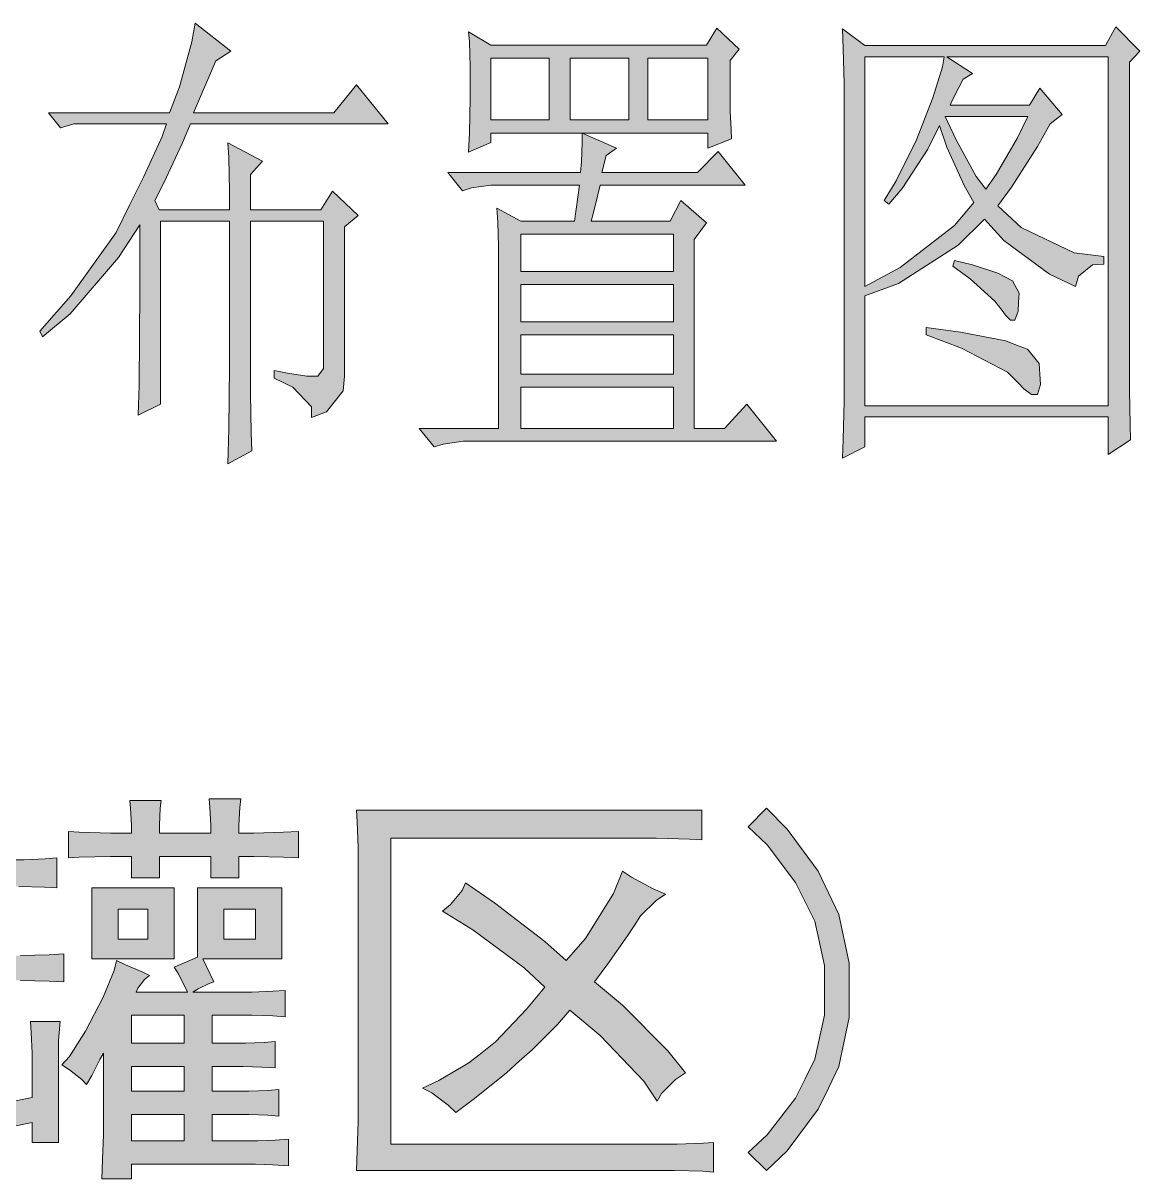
# Model space of a CAD drawing. Header units: millimetres. Extents: x 261 to 114907, y 32 to 1998430.
# Drawn here: x 111031 to 112233, y 1931043 to 1932287 of the extents above; entities that cross this region are included whole.
import ezdxf

# ---------------------------------------------------------------- set-up
doc = ezdxf.new("R2010")
doc.units = ezdxf.units.MM

msp = doc.modelspace()

# ---------------------------------------------------------------- hatches: boundary and pattern name
h = msp.add_hatch(color=0)
h.dxf.hatch_style = 2
h.paths.add_polyline_path([(111252.7, 1932086.2), (111252.7, 1932106.4), (111251.9, 1932142.6), (111251, 1932158.5), (111288.1, 1932138.7), (111275.2, 1932124.5), (111275.2, 1932086.2), (111351, 1932086.2), (111363.5, 1932106.4), (111391.1, 1932080.1), (111376.4, 1932068.1), (111376.4, 1931907.3), (111375.1, 1931891.4), (111357, 1931869), (111341.1, 1931862.9), (111341.1, 1931874.1), (111320.8, 1931895.3), (111301, 1931905.2), (111301, 1931913.4), (111315.2, 1931910.3), (111335.9, 1931907.3), (111341.9, 1931907.3), (111348, 1931907.3), (111354, 1931915.5), (111354, 1931923.3), (111354, 1932074.1), (111275.2, 1932074.1), (111275.2, 1931911.2), (111275.2, 1931888.4), (111276, 1931846.1), (111276.9, 1931826.7), (111251, 1931812.9), (111251.9, 1931850), (111252.7, 1931918.5), (111252.7, 1931949.6), (111252.7, 1932074.1), (111178.6, 1932074.1), (111178.6, 1931877.2), (111154.5, 1931865.1), (111155.4, 1931897.4), (111156.2, 1932000), (111156.2, 1932070.2), (111133.4, 1932034.9), (111081.2, 1931974.5), (111051.5, 1931949.6), (111048.5, 1931955.6), (111082.1, 1931993.9), (111130.8, 1932062), (111145.4, 1932092.2), (111160.5, 1932122.3), (111180.3, 1932165.4), (111185.1, 1932178.8), (111085.1, 1932178.8), (111070.9, 1932174.5), (111058, 1932190.9), (111188.1, 1932190.9), (111198.9, 1932218.9), (111212.2, 1932267.1), (111215.7, 1932287.4), (111254, 1932257.2), (111238.1, 1932246.9), (111214, 1932190.9), (111365.2, 1932190.9), (111389.3, 1932221), (111423.4, 1932178.8), (111210.9, 1932178.8), (111201.9, 1932157.7), (111182.5, 1932116.3), (111172.2, 1932096.5), (111176.9, 1932086.2)])
h = msp.add_hatch(color=0)
h.paths.add_polyline_path([(111510, 1932277.9), (111534.1, 1932263.7), (111766, 1932263.7), (111777.2, 1932281.8), (111801.3, 1932259.4), (111791.8, 1932247.3), (111791.8, 1932234.4), (111791.8, 1932211.5), (111791.8, 1932202.1), (111791.8, 1932192.6), (111792.7, 1932172.8), (111793.1, 1932162.9), (111767.7, 1932152.9), (111767.7, 1932168.9), (111534.1, 1932168.9), (111534.1, 1932159), (111510, 1932148.6), (111510.9, 1932168.9), (111511.7, 1932206.4), (111511.7, 1932223.2), (111511.7, 1932240.4), (111510.9, 1932267.6)])
h.paths.add_polyline_path([(111703.1, 1932249.5), (111703.1, 1932183.1), (111767.7, 1932183.1), (111767.7, 1932249.5)])
h.paths.add_polyline_path([(111534.1, 1932249.5), (111534.1, 1932183.1), (111597, 1932183.1), (111597, 1932249.5)])
h.paths.add_polyline_path([(111619.5, 1932249.5), (111619.5, 1932183.1), (111682.4, 1932183.1), (111682.4, 1932249.5)])
h = msp.add_hatch(color=0)
h.paths.add_polyline_path([(112221.4, 1932245.2), (112221.4, 1931911.2), (112221.4, 1931891.4), (112222.3, 1931855.2), (112222.7, 1931838.8), (112198.6, 1931822.9), (112198.6, 1931863.4), (111936.6, 1931863.4), (111936.6, 1931831), (111912.5, 1931819), (111913.3, 1931839.2), (111914.2, 1931880.2), (111914.2, 1931901.3), (111914.2, 1932205.1), (111914.2, 1932222.3), (111913.3, 1932260.2), (111912.5, 1932281.4), (111936.6, 1932263.3), (112195.6, 1932263.3), (112206.8, 1932283.5), (112232.6, 1932257.2)])
h.paths.add_polyline_path([(111936.6, 1931875.4), (112198.6, 1931875.4), (112198.6, 1932251.2), (112024.9, 1932251.2), (112052.5, 1932233.1), (112042.6, 1932227.1), (112037.9, 1932218), (112030.5, 1932204.2), (112028.4, 1932199.1), (112113.7, 1932199.1), (112124.9, 1932217.2), (112149.1, 1932189.1), (112136.1, 1932178.8), (112122.3, 1932154.7), (112094.3, 1932110.7), (112079.7, 1932090.5), (112104.7, 1932067.2), (112162, 1932040), (112193.9, 1932036.2), (112193.9, 1932028), (112181.8, 1932027.1), (112166.7, 1932015), (112163.3, 1932003.8), (112135.3, 1932017.2), (112086.1, 1932053.4), (112065.5, 1932076.2), (112037, 1932048.2), (111972.8, 1932006.9), (111936.6, 1931993.9)])
h.paths.add_polyline_path([(111936.6, 1932251.2), (111936.6, 1932003.8), (111974.5, 1932024.1), (112033.1, 1932069.3), (112053.8, 1932094.3), (112043.5, 1932112.4), (112024.9, 1932153.8), (112016.8, 1932177.1), (112004.3, 1932151.7), (111976.7, 1932109.4), (111962.5, 1932092.6), (111957.3, 1932096.5), (111970.2, 1932117.6), (111992.2, 1932161.6), (112000.8, 1932184), (112009.9, 1932206.8), (112020.2, 1932240.4), (112021.9, 1932251.2)])
h.paths.add_polyline_path([(112023.2, 1932187), (112034.9, 1932161.6), (112056.4, 1932122.3), (112066.7, 1932108.6), (112078, 1932124.5), (112100.8, 1932163.7), (112112, 1932187)])
h = msp.add_hatch(color=0)
h.paths.add_polyline_path([(111487.6, 1932126.7), (111630.7, 1932126.7), (111631.5, 1932137.9), (111632.4, 1932159), (111632.4, 1932168.9), (111669.4, 1932152.9), (111658.2, 1932144.8), (111653.5, 1932126.7), (111756.5, 1932126.7), (111778.9, 1932149.1), (111807.8, 1932112.9), (111651.8, 1932112.9), (111649.2, 1932102.5), (111644.4, 1932083.6), (111641.9, 1932074.1), (111727.2, 1932074.1), (111738.4, 1932096.5), (111766, 1932072.4), (111753, 1932054.3), (111753, 1931850.9), (111785.4, 1931850.9), (111809.5, 1931877.2), (111841.4, 1931837.1), (111516.5, 1931837.1), (111504.4, 1931837.1), (111482.9, 1931834.1), (111472.9, 1931831), (111457, 1931850.9), (111542.3, 1931850.9), (111542.3, 1932036.2), (111542.3, 1932046.9), (111541.5, 1932073.2), (111540.6, 1932088.3), (111566.5, 1932074.1), (111624.2, 1932074.1), (111629.4, 1932112.9), (111545.3, 1932112.9), (111534.1, 1932112.9), (111513.4, 1932109.9), (111503.5, 1932106.8)])
h.paths.add_polyline_path([(111566.5, 1931895.3), (111566.5, 1931850.9), (111730.6, 1931850.9), (111730.6, 1931895.3)])
h.paths.add_polyline_path([(111566.5, 1931951.7), (111566.5, 1931909.5), (111730.6, 1931909.5), (111730.6, 1931951.7)])
h.paths.add_polyline_path([(111566.5, 1932060.3), (111566.5, 1932019.8), (111730.6, 1932019.8), (111730.6, 1932060.3)])
h.paths.add_polyline_path([(111566.5, 1932006), (111566.5, 1931965.9), (111730.6, 1931965.9), (111730.6, 1932006)])
h = msp.add_hatch(color=0)
h.dxf.hatch_style = 2
h.paths.add_polyline_path([(112033.1, 1932031.9), (112052.5, 1932027.1), (112079.7, 1932018.1), (112087.9, 1932013.8), (112095.6, 1932009.9), (112102.9, 1931996.5), (112102.1, 1931987), (112101.7, 1931977.1), (112098.2, 1931967.6), (112095.6, 1931967.6), (112093.5, 1931967.6), (112087.9, 1931972.8), (112084.4, 1931978), (112076.7, 1931987.9), (112049.9, 1932012), (112031.4, 1932025.8)])
h = msp.add_hatch(color=0)
h.dxf.hatch_style = 2
h.paths.add_polyline_path([(112002.5, 1931959.5), (112039.6, 1931954.7), (112088.3, 1931945.2), (112099.9, 1931940.5), (112111.6, 1931936.2), (112124.1, 1931920.7), (112124.9, 1931909.5), (112125.8, 1931898.3), (112122.3, 1931887.5), (112118.5, 1931887.5), (112115.9, 1931887.5), (112107.7, 1931893.5), (112102.1, 1931899.6), (112090, 1931911.6), (112040.5, 1931937.5), (112002.5, 1931951.7)])
h = msp.add_hatch(color=0)
h.dxf.hatch_style = 2
h.paths.add_polyline_path([(111068.7, 1931082.1), (111040.3, 1931082.1), (111040.3, 1931103.7), (110999.4, 1931095.5), (110940.8, 1931084.7), (110923.1, 1931082.1), (110924, 1931098.1), (110924.8, 1931129.5), (110924.8, 1931144.6), (110924.8, 1931160.5), (110924, 1931195), (110923.1, 1931214), (110956.7, 1931214), (110955.8, 1931202.3), (110955, 1931178.2), (110955, 1931165.7), (110955, 1931116.2), (110983.4, 1931121.3), (110983.4, 1931256.6), (110949.4, 1931256.6), (110942.5, 1931256.6), (110925.7, 1931255.8), (110915.8, 1931254.9), (110915.8, 1931285.1), (110925.7, 1931284.2), (110942.5, 1931283.4), (110949.4, 1931283.4), (110983.4, 1931283.4), (110983.4, 1931357.9), (110956.7, 1931357.9), (110951.5, 1931346.7), (110939.9, 1931321.7), (110933.4, 1931308.3), (110928.3, 1931313.5), (110913.2, 1931323.4), (110903.3, 1931327.7), (110912.3, 1931341.1), (110927.8, 1931373.8), (110934.3, 1931392.8), (110941.2, 1931411.8), (110948.5, 1931439.8), (110949.4, 1931448.8), (110958.4, 1931445.4), (110979.1, 1931438.9), (110990.3, 1931436.3), (110986, 1931432.9), (110979.1, 1931423), (110976.1, 1931416.9), (110973.5, 1931410.5), (110967.5, 1931395.4), (110964, 1931386.3), (111020.9, 1931386.3), (111031.3, 1931386.3), (111054.5, 1931387.6), (111067, 1931388.5), (111067, 1931356.2), (111053.7, 1931357), (111026.1, 1931357.9), (111011.9, 1931357.9), (111011.9, 1931283.4), (111027.8, 1931283.4), (111058.8, 1931284.2), (111074.3, 1931285.1), (111074.3, 1931254.9), (111058.8, 1931255.8), (111027.8, 1931256.6), (111011.9, 1931256.6), (111011.9, 1931124.8), (111040.3, 1931130.4), (111040.3, 1931167.4), (111040.3, 1931178.2), (111039.4, 1931200.6), (111038.6, 1931212.3), (111070.5, 1931212.3), (111068.7, 1931192.4)])
h = msp.add_hatch(color=0)
h.dxf.hatch_style = 2
h.paths.add_polyline_path([(111264.8, 1931452.3), (111263.9, 1931442.8), (111262.7, 1931423.8), (111262.7, 1931415.2), (111279, 1931415.2), (111310.9, 1931416.1), (111326.9, 1931416.9), (111326.9, 1931388.5), (111310.9, 1931389.4), (111279, 1931390.2), (111262.7, 1931390.2), (111262.7, 1931366.9), (111232.5, 1931366.9), (111232.5, 1931390.2), (111177.3, 1931390.2), (111177.3, 1931366.9), (111147.2, 1931366.9), (111147.2, 1931390.2), (111124.8, 1931390.2), (111091.1, 1931389.4), (111079.5, 1931388.5), (111079.5, 1931416.9), (111091.1, 1931416.1), (111124.8, 1931415.2), (111147.2, 1931415.2), (111147.2, 1931423.8), (111146.3, 1931441.9), (111145.4, 1931450.5), (111179.1, 1931450.5), (111178.2, 1931441.9), (111177.3, 1931423.8), (111177.3, 1931415.2), (111232.5, 1931415.2), (111232.5, 1931423.8), (111231.6, 1931442.8), (111230.8, 1931452.3)])
h = msp.add_hatch(color=0)
h.dxf.hatch_style = 2
h.paths.add_polyline_path([(111761.2, 1931407.9), (111747.9, 1931408.7), (111712.1, 1931409.6), (111690.1, 1931409.6), (111426.4, 1931409.6), (111426.4, 1931080.4), (111716.8, 1931080.4), (111734.5, 1931080.4), (111762.9, 1931081.3), (111773.7, 1931082.1), (111773.7, 1931050.2), (111762.1, 1931051.1), (111731.9, 1931051.9), (111713, 1931051.9), (111389.3, 1931051.9), (111390.2, 1931073.1), (111391.1, 1931104.5), (111391.1, 1931114.4), (111391.1, 1931384.6), (111391.1, 1931399.7), (111390.2, 1931427.3), (111389.3, 1931439.8), (111761.2, 1931439.8)])
h = msp.add_hatch(color=0)
h.dxf.hatch_style = 2
h.paths.add_polyline_path([(111919.8, 1931245.9), (111919.8, 1931216.6), (111908.6, 1931164), (111897.4, 1931140.7), (111886.2, 1931117.9), (111853, 1931073.1), (111830.6, 1931051.9), (111811.2, 1931071.3), (111831.5, 1931090.3), (111862.1, 1931129.9), (111872.4, 1931150.6), (111882.7, 1931171.7), (111893.1, 1931219.1), (111893.1, 1931245.9), (111893.1, 1931272.6), (111882.7, 1931320.4), (111872.4, 1931341.1), (111862.1, 1931362.2), (111831.5, 1931402.7), (111811.2, 1931422.1), (111830.6, 1931441.9), (111853, 1931419.5), (111886.2, 1931374.3), (111897.4, 1931351), (111908.6, 1931327.7), (111919.8, 1931275.2)])
h = msp.add_hatch(color=0)
h.dxf.hatch_style = 2
h.paths.add_polyline_path([(111506.6, 1931361.8), (111538, 1931340.2), (111592.3, 1931298.4), (111615.1, 1931278.2), (111635.8, 1931301.9), (111666, 1931350.1), (111675.9, 1931374.3), (111685.4, 1931367.8), (111708.7, 1931355.3), (111722, 1931349.3), (111712.1, 1931342.8), (111695.3, 1931326), (111688.4, 1931315.2), (111681.1, 1931304.5), (111660, 1931274.3), (111645.7, 1931254.9), (111675.9, 1931229.9), (111724.6, 1931180.8), (111743.6, 1931157.1), (111732.8, 1931149.8), (111717.7, 1931134.7), (111713, 1931126.5), (111698.7, 1931148), (111651.8, 1931197.2), (111619, 1931224.7), (111605.7, 1931209.2), (111578.5, 1931181.7), (111564.7, 1931169.6), (111550.9, 1931157.1), (111516.5, 1931129.5), (111496.2, 1931114.4), (111488, 1931122.2), (111470.4, 1931135.5), (111460.4, 1931140.7), (111478.1, 1931148.9), (111510.4, 1931167.9), (111524.7, 1931179.1), (111538.9, 1931190.3), (111572.5, 1931225.6), (111592.3, 1931249.3), (111569.9, 1931270), (111514.7, 1931310.9), (111482, 1931331.2), (111490.6, 1931338.5), (111503.1, 1931353.6)])
h = msp.add_hatch(color=0)
h.paths.add_polyline_path([(111072.2, 1931165.7), (111080.4, 1931174.8), (111097.6, 1931201.9), (111107.1, 1931220), (111116.6, 1931238.5), (111128.6, 1931267.4), (111131.2, 1931278.2), (111140.7, 1931273.4), (111158.8, 1931265.7), (111166.6, 1931261.8), (111161.4, 1931257.5), (111154.1, 1931248.4), (111152.3, 1931244.1), (111207.5, 1931244.1), (111204, 1931251.5), (111197.2, 1931264.8), (111193.3, 1931270.9), (111218.3, 1931281.6), (111218.3, 1931356.2), (111309.2, 1931356.2), (111309.2, 1931279.9), (111223.9, 1931279.9), (111235.9, 1931254.9), (111230.8, 1931253.2), (111219.1, 1931247.6), (111213.1, 1931244.1), (111268.3, 1931244.1), (111276.9, 1931244.1), (111299.3, 1931245), (111312.6, 1931245.9), (111312.6, 1931217.4), (111299.3, 1931218.3), (111276.9, 1931219.1), (111268.3, 1931219.1), (111234.2, 1931219.1), (111234.2, 1931189), (111260.9, 1931189), (111270, 1931189), (111290.2, 1931189.8), (111301.9, 1931190.7), (111301.9, 1931162.3), (111287.6, 1931163.1), (111267.4, 1931164), (111260.9, 1931164), (111234.2, 1931164), (111234.2, 1931137.3), (111264.8, 1931137.3), (111273.4, 1931137.3), (111294.1, 1931138.1), (111305.7, 1931139), (111305.7, 1931110.6), (111294.1, 1931111.4), (111273.4, 1931112.3), (111264.8, 1931112.3), (111234.2, 1931112.3), (111234.2, 1931083.8), (111279, 1931083.8), (111283.3, 1931083.8), (111301.9, 1931084.7), (111316.1, 1931085.6), (111316.1, 1931057.1), (111299.3, 1931058), (111280.8, 1931058.8), (111279, 1931058.8), (111147.2, 1931058.8), (111147.2, 1931042.9), (111115.3, 1931042.9), (111116.1, 1931063.6), (111117, 1931090.3), (111117, 1931096.3), (111117, 1931178.2), (111113.1, 1931171.3), (111104.5, 1931154.1), (111098.9, 1931144.6), (111093.7, 1931149.8), (111080.4, 1931160.5)])
h.paths.add_polyline_path([(111204, 1931189), (111204, 1931219.1), (111147.2, 1931219.1), (111147.2, 1931189)])
h.paths.add_polyline_path([(111204, 1931083.8), (111204, 1931112.3), (111147.2, 1931112.3), (111147.2, 1931083.8)])
h.paths.add_polyline_path([(111204, 1931137.3), (111204, 1931164), (111147.2, 1931164), (111147.2, 1931137.3)])
h.paths.add_polyline_path([(111280.8, 1931301), (111280.8, 1931333.3), (111246.7, 1931333.3), (111246.7, 1931301)])
h = msp.add_hatch(color=0)
h.paths.add_polyline_path([(111193.3, 1931279.9), (111104.5, 1931279.9), (111104.5, 1931356.2), (111193.3, 1931356.2)])
h.paths.add_polyline_path([(111164.8, 1931301), (111164.8, 1931333.3), (111132.9, 1931333.3), (111132.9, 1931301)])

# ---------------------------------------------------------------- linework, layer by layer
at = {"color": 0, "lineweight": 0}
for points in [[(111252.7, 1932086.2), (111252.7, 1932106.4), (111251.9, 1932142.6), (111251, 1932158.5), (111288.1, 1932138.7), (111275.2, 1932124.5), (111275.2, 1932086.2), (111351, 1932086.2), (111363.5, 1932106.4), (111391.1, 1932080.1), (111376.4, 1932068.1), (111376.4, 1931907.3), (111375.1, 1931891.4), (111357, 1931869), (111341.1, 1931862.9), (111341.1, 1931874.1), (111320.8, 1931895.3), (111301, 1931905.2), (111301, 1931913.4), (111315.2, 1931910.3), (111335.9, 1931907.3), (111341.9, 1931907.3), (111348, 1931907.3), (111354, 1931915.5), (111354, 1931923.3), (111354, 1932074.1), (111275.2, 1932074.1), (111275.2, 1931911.2), (111275.2, 1931888.4), (111276, 1931846.1), (111276.9, 1931826.7), (111251, 1931812.9), (111251.9, 1931850), (111252.7, 1931918.5), (111252.7, 1931949.6), (111252.7, 1932074.1), (111178.6, 1932074.1), (111178.6, 1931877.2), (111154.5, 1931865.1), (111155.4, 1931897.4), (111156.2, 1932000), (111156.2, 1932070.2), (111133.4, 1932034.9), (111081.2, 1931974.5), (111051.5, 1931949.6), (111048.5, 1931955.6), (111082.1, 1931993.9), (111130.8, 1932062), (111145.4, 1932092.2), (111160.5, 1932122.3), (111180.3, 1932165.4), (111185.1, 1932178.8), (111085.1, 1932178.8), (111070.9, 1932174.5), (111058, 1932190.9), (111188.1, 1932190.9), (111198.9, 1932218.9), (111212.2, 1932267.1), (111215.7, 1932287.4), (111254, 1932257.2), (111238.1, 1932246.9), (111214, 1932190.9), (111365.2, 1932190.9), (111389.3, 1932221), (111423.4, 1932178.8), (111210.9, 1932178.8), (111201.9, 1932157.7), (111182.5, 1932116.3), (111172.2, 1932096.5), (111176.9, 1932086.2)], [(111510, 1932277.9), (111534.1, 1932263.7), (111766, 1932263.7), (111777.2, 1932281.8), (111801.3, 1932259.4), (111791.8, 1932247.3), (111791.8, 1932234.4), (111791.8, 1932211.5), (111791.8, 1932202.1), (111791.8, 1932192.6), (111792.7, 1932172.8), (111793.1, 1932162.9), (111767.7, 1932152.9), (111767.7, 1932168.9), (111534.1, 1932168.9), (111534.1, 1932159), (111510, 1932148.6), (111510.9, 1932168.9), (111511.7, 1932206.4), (111511.7, 1932223.2), (111511.7, 1932240.4), (111510.9, 1932267.6)], [(112221.4, 1932245.2), (112221.4, 1931911.2), (112221.4, 1931891.4), (112222.3, 1931855.2), (112222.7, 1931838.8), (112198.6, 1931822.9), (112198.6, 1931863.4), (111936.6, 1931863.4), (111936.6, 1931831), (111912.5, 1931819), (111913.3, 1931839.2), (111914.2, 1931880.2), (111914.2, 1931901.3), (111914.2, 1932205.1), (111914.2, 1932222.3), (111913.3, 1932260.2), (111912.5, 1932281.4), (111936.6, 1932263.3), (112195.6, 1932263.3), (112206.8, 1932283.5), (112232.6, 1932257.2)], [(111534.1, 1932249.5), (111534.1, 1932183.1), (111597, 1932183.1), (111597, 1932249.5)], [(111619.5, 1932249.5), (111619.5, 1932183.1), (111682.4, 1932183.1), (111682.4, 1932249.5)], [(111703.1, 1932249.5), (111703.1, 1932183.1), (111767.7, 1932183.1), (111767.7, 1932249.5)], [(111936.6, 1931875.4), (112198.6, 1931875.4), (112198.6, 1932251.2), (112024.9, 1932251.2), (112052.5, 1932233.1), (112042.6, 1932227.1), (112037.9, 1932218), (112030.5, 1932204.2), (112028.4, 1932199.1), (112113.7, 1932199.1), (112124.9, 1932217.2), (112149.1, 1932189.1), (112136.1, 1932178.8), (112122.3, 1932154.7), (112094.3, 1932110.7), (112079.7, 1932090.5), (112104.7, 1932067.2), (112162, 1932040), (112193.9, 1932036.2), (112193.9, 1932028), (112181.8, 1932027.1), (112166.7, 1932015), (112163.3, 1932003.8), (112135.3, 1932017.2), (112086.1, 1932053.4), (112065.5, 1932076.2), (112037, 1932048.2), (111972.8, 1932006.9), (111936.6, 1931993.9)], [(111936.6, 1932251.2), (111936.6, 1932003.8), (111974.5, 1932024.1), (112033.1, 1932069.3), (112053.8, 1932094.3), (112043.5, 1932112.4), (112024.9, 1932153.8), (112016.8, 1932177.1), (112004.3, 1932151.7), (111976.7, 1932109.4), (111962.5, 1932092.6), (111957.3, 1932096.5), (111970.2, 1932117.6), (111992.2, 1932161.6), (112000.8, 1932184), (112009.9, 1932206.8), (112020.2, 1932240.4), (112021.9, 1932251.2)], [(112023.2, 1932187), (112034.9, 1932161.6), (112056.4, 1932122.3), (112066.7, 1932108.6), (112078, 1932124.5), (112100.8, 1932163.7), (112112, 1932187)], [(111487.6, 1932126.7), (111630.7, 1932126.7), (111631.5, 1932137.9), (111632.4, 1932159), (111632.4, 1932168.9), (111669.4, 1932152.9), (111658.2, 1932144.8), (111653.5, 1932126.7), (111756.5, 1932126.7), (111778.9, 1932149.1), (111807.8, 1932112.9), (111651.8, 1932112.9), (111649.2, 1932102.5), (111644.4, 1932083.6), (111641.9, 1932074.1), (111727.2, 1932074.1), (111738.4, 1932096.5), (111766, 1932072.4), (111753, 1932054.3), (111753, 1931850.9), (111785.4, 1931850.9), (111809.5, 1931877.2), (111841.4, 1931837.1), (111516.5, 1931837.1), (111504.4, 1931837.1), (111482.9, 1931834.1), (111472.9, 1931831), (111457, 1931850.9), (111542.3, 1931850.9), (111542.3, 1932036.2), (111542.3, 1932046.9), (111541.5, 1932073.2), (111540.6, 1932088.3), (111566.5, 1932074.1), (111624.2, 1932074.1), (111629.4, 1932112.9), (111545.3, 1932112.9), (111534.1, 1932112.9), (111513.4, 1932109.9), (111503.5, 1932106.8)], [(111566.5, 1932060.3), (111566.5, 1932019.8), (111730.6, 1932019.8), (111730.6, 1932060.3)], [(112033.1, 1932031.9), (112052.5, 1932027.1), (112079.7, 1932018.1), (112087.9, 1932013.8), (112095.6, 1932009.9), (112102.9, 1931996.5), (112102.1, 1931987), (112101.7, 1931977.1), (112098.2, 1931967.6), (112095.6, 1931967.6), (112093.5, 1931967.6), (112087.9, 1931972.8), (112084.4, 1931978), (112076.7, 1931987.9), (112049.9, 1932012), (112031.4, 1932025.8)], [(111566.5, 1932006), (111566.5, 1931965.9), (111730.6, 1931965.9), (111730.6, 1932006)], [(112002.5, 1931959.5), (112039.6, 1931954.7), (112088.3, 1931945.2), (112099.9, 1931940.5), (112111.6, 1931936.2), (112124.1, 1931920.7), (112124.9, 1931909.5), (112125.8, 1931898.3), (112122.3, 1931887.5), (112118.5, 1931887.5), (112115.9, 1931887.5), (112107.7, 1931893.5), (112102.1, 1931899.6), (112090, 1931911.6), (112040.5, 1931937.5), (112002.5, 1931951.7)], [(111566.5, 1931951.7), (111566.5, 1931909.5), (111730.6, 1931909.5), (111730.6, 1931951.7)], [(111566.5, 1931895.3), (111566.5, 1931850.9), (111730.6, 1931850.9), (111730.6, 1931895.3)], [(111264.8, 1931452.3), (111263.9, 1931442.8), (111262.7, 1931423.8), (111262.7, 1931415.2), (111279, 1931415.2), (111310.9, 1931416.1), (111326.9, 1931416.9), (111326.9, 1931388.5), (111310.9, 1931389.4), (111279, 1931390.2), (111262.7, 1931390.2), (111262.7, 1931366.9), (111232.5, 1931366.9), (111232.5, 1931390.2), (111177.3, 1931390.2), (111177.3, 1931366.9), (111147.2, 1931366.9), (111147.2, 1931390.2), (111124.8, 1931390.2), (111091.1, 1931389.4), (111079.5, 1931388.5), (111079.5, 1931416.9), (111091.1, 1931416.1), (111124.8, 1931415.2), (111147.2, 1931415.2), (111147.2, 1931423.8), (111146.3, 1931441.9), (111145.4, 1931450.5), (111179.1, 1931450.5), (111178.2, 1931441.9), (111177.3, 1931423.8), (111177.3, 1931415.2), (111232.5, 1931415.2), (111232.5, 1931423.8), (111231.6, 1931442.8), (111230.8, 1931452.3)], [(111761.2, 1931407.9), (111747.9, 1931408.7), (111712.1, 1931409.6), (111690.1, 1931409.6), (111426.4, 1931409.6), (111426.4, 1931080.4), (111716.8, 1931080.4), (111734.5, 1931080.4), (111762.9, 1931081.3), (111773.7, 1931082.1), (111773.7, 1931050.2), (111762.1, 1931051.1), (111731.9, 1931051.9), (111713, 1931051.9), (111389.3, 1931051.9), (111390.2, 1931073.1), (111391.1, 1931104.5), (111391.1, 1931114.4), (111391.1, 1931384.6), (111391.1, 1931399.7), (111390.2, 1931427.3), (111389.3, 1931439.8), (111761.2, 1931439.8)], [(111919.8, 1931245.9), (111919.8, 1931216.6), (111908.6, 1931164), (111897.4, 1931140.7), (111886.2, 1931117.9), (111853, 1931073.1), (111830.6, 1931051.9), (111811.2, 1931071.3), (111831.5, 1931090.3), (111862.1, 1931129.9), (111872.4, 1931150.6), (111882.7, 1931171.7), (111893.1, 1931219.1), (111893.1, 1931245.9), (111893.1, 1931272.6), (111882.7, 1931320.4), (111872.4, 1931341.1), (111862.1, 1931362.2), (111831.5, 1931402.7), (111811.2, 1931422.1), (111830.6, 1931441.9), (111853, 1931419.5), (111886.2, 1931374.3), (111897.4, 1931351), (111908.6, 1931327.7), (111919.8, 1931275.2)], [(111506.6, 1931361.8), (111538, 1931340.2), (111592.3, 1931298.4), (111615.1, 1931278.2), (111635.8, 1931301.9), (111666, 1931350.1), (111675.9, 1931374.3), (111685.4, 1931367.8), (111708.7, 1931355.3), (111722, 1931349.3), (111712.1, 1931342.8), (111695.3, 1931326), (111688.4, 1931315.2), (111681.1, 1931304.5), (111660, 1931274.3), (111645.7, 1931254.9), (111675.9, 1931229.9), (111724.6, 1931180.8), (111743.6, 1931157.1), (111732.8, 1931149.8), (111717.7, 1931134.7), (111713, 1931126.5), (111698.7, 1931148), (111651.8, 1931197.2), (111619, 1931224.7), (111605.7, 1931209.2), (111578.5, 1931181.7), (111564.7, 1931169.6), (111550.9, 1931157.1), (111516.5, 1931129.5), (111496.2, 1931114.4), (111488, 1931122.2), (111470.4, 1931135.5), (111460.4, 1931140.7), (111478.1, 1931148.9), (111510.4, 1931167.9), (111524.7, 1931179.1), (111538.9, 1931190.3), (111572.5, 1931225.6), (111592.3, 1931249.3), (111569.9, 1931270), (111514.7, 1931310.9), (111482, 1931331.2), (111490.6, 1931338.5), (111503.1, 1931353.6)], [(111072.2, 1931165.7), (111080.4, 1931174.8), (111097.6, 1931201.9), (111107.1, 1931220), (111116.6, 1931238.5), (111128.6, 1931267.4), (111131.2, 1931278.2), (111140.7, 1931273.4), (111158.8, 1931265.7), (111166.6, 1931261.8), (111161.4, 1931257.5), (111154.1, 1931248.4), (111152.3, 1931244.1), (111207.5, 1931244.1), (111204, 1931251.5), (111197.2, 1931264.8), (111193.3, 1931270.9), (111218.3, 1931281.6), (111218.3, 1931356.2), (111309.2, 1931356.2), (111309.2, 1931279.9), (111223.9, 1931279.9), (111235.9, 1931254.9), (111230.8, 1931253.2), (111219.1, 1931247.6), (111213.1, 1931244.1), (111268.3, 1931244.1), (111276.9, 1931244.1), (111299.3, 1931245), (111312.6, 1931245.9), (111312.6, 1931217.4), (111299.3, 1931218.3), (111276.9, 1931219.1), (111268.3, 1931219.1), (111234.2, 1931219.1), (111234.2, 1931189), (111260.9, 1931189), (111270, 1931189), (111290.2, 1931189.8), (111301.9, 1931190.7), (111301.9, 1931162.3), (111287.6, 1931163.1), (111267.4, 1931164), (111260.9, 1931164), (111234.2, 1931164), (111234.2, 1931137.3), (111264.8, 1931137.3), (111273.4, 1931137.3), (111294.1, 1931138.1), (111305.7, 1931139), (111305.7, 1931110.6), (111294.1, 1931111.4), (111273.4, 1931112.3), (111264.8, 1931112.3), (111234.2, 1931112.3), (111234.2, 1931083.8), (111279, 1931083.8), (111283.3, 1931083.8), (111301.9, 1931084.7), (111316.1, 1931085.6), (111316.1, 1931057.1), (111299.3, 1931058), (111280.8, 1931058.8), (111279, 1931058.8), (111147.2, 1931058.8), (111147.2, 1931042.9), (111115.3, 1931042.9), (111116.1, 1931063.6), (111117, 1931090.3), (111117, 1931096.3), (111117, 1931178.2), (111113.1, 1931171.3), (111104.5, 1931154.1), (111098.9, 1931144.6), (111093.7, 1931149.8), (111080.4, 1931160.5)], [(111193.3, 1931279.9), (111104.5, 1931279.9), (111104.5, 1931356.2), (111193.3, 1931356.2)], [(111164.8, 1931301), (111164.8, 1931333.3), (111132.9, 1931333.3), (111132.9, 1931301)], [(111280.8, 1931301), (111280.8, 1931333.3), (111246.7, 1931333.3), (111246.7, 1931301)], [(111204, 1931189), (111204, 1931219.1), (111147.2, 1931219.1), (111147.2, 1931189)], [(111204, 1931137.3), (111204, 1931164), (111147.2, 1931164), (111147.2, 1931137.3)], [(111204, 1931083.8), (111204, 1931112.3), (111147.2, 1931112.3), (111147.2, 1931083.8)]]:
    msp.add_lwpolyline(points, close=True, dxfattribs=at)
for points in [[(111020.9, 1931386.3), (111031.3, 1931386.3), (111054.5, 1931387.6), (111067, 1931388.5), (111067, 1931356.2), (111053.7, 1931357), (111026.1, 1931357.9)], [(111027.8, 1931283.4), (111058.8, 1931284.2), (111074.3, 1931285.1), (111074.3, 1931254.9), (111058.8, 1931255.8), (111027.8, 1931256.6)], [(111011.9, 1931124.8), (111040.3, 1931130.4), (111040.3, 1931167.4), (111040.3, 1931178.2), (111039.4, 1931200.6), (111038.6, 1931212.3), (111070.5, 1931212.3), (111068.7, 1931192.4), (111068.7, 1931082.1), (111040.3, 1931082.1), (111040.3, 1931103.7), (110999.4, 1931095.5)]]:
    msp.add_lwpolyline(points, dxfattribs=at)

doc.saveas('drawing.dxf')
